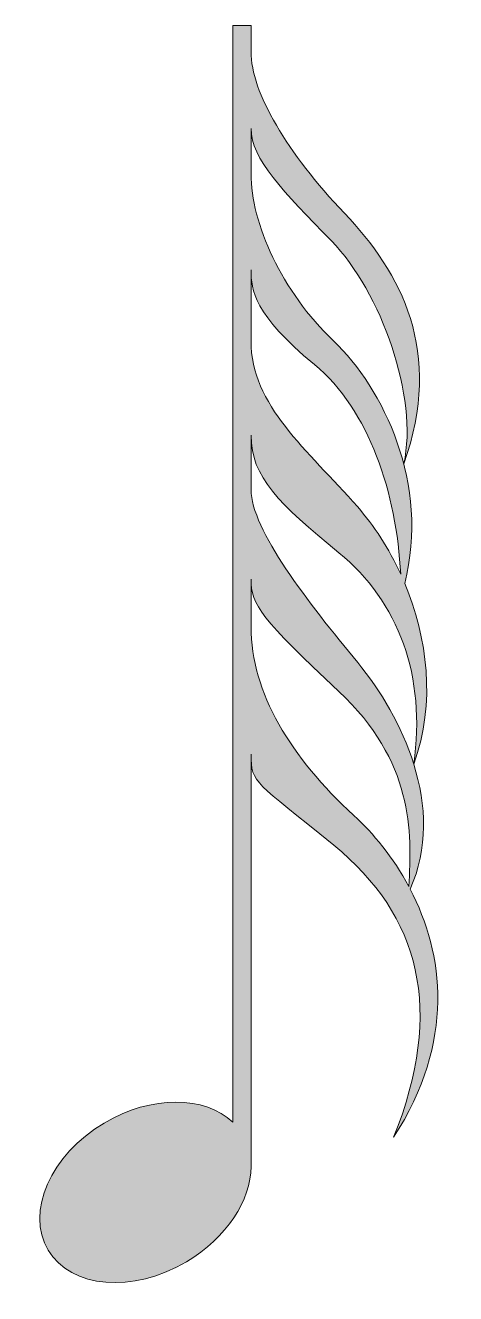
# Model space of a CAD drawing. Header units: inches. Extents: x 40.8 to 59.4, y -77.5 to -22.7.
import ezdxf

# ---------------------------------------------------------------- set-up
doc = ezdxf.new("R2010")
doc.units = ezdxf.units.IN
doc.header["$MEASUREMENT"] = 0
doc.layers.add('Layer 1', color=7, linetype='Continuous')

msp = doc.modelspace()

# ---------------------------------------------------------------- hatches: boundary and pattern name
at = {"layer": 'Layer 1', "true_color": 0x231f20}
h = msp.add_hatch(color=250, dxfattribs=at)
h.dxf.hatch_style = 2
edge = h.paths.add_edge_path()
edge.add_spline(control_points=[(57.463, -60.051), (58.249, -58.308), (58.169, -56.42), (57.617, -54.652), (58.586, -51.99), (58.204, -49.178), (57.226, -46.846), (58.319, -42.546), (56.308, -38.423), (54.154, -36.367), (51.91, -34.224), (50.588, -31.287), (50.588, -29.14), (50.588, -29.14), (50.588, -27.189), (50.588, -27.189), (50.588, -28.506), (51.979, -29.91), (54.063, -32.047), (56.203, -34.243), (57.832, -38.812), (57.189, -41.678), (58.919, -36.803), (57.081, -33.434), (54.623, -30.848), (52.164, -28.262), (50.588, -25.627), (50.588, -23.871), (50.588, -23.871), (50.588, -22.732), (50.588, -22.732), (50.588, -22.732), (49.801, -22.732), (49.801, -22.732), (49.801, -22.732), (49.801, -70.125), (49.801, -70.125), (48.604, -68.973), (46.286, -68.944), (44.243, -70.157), (41.923, -71.536), (40.839, -73.995), (41.822, -75.65), (42.805, -77.306), (45.484, -77.529), (47.804, -76.15), (49.538, -75.121), (50.58, -73.488), (50.588, -72.038), (50.588, -72.038), (50.588, -72.038), (50.588, -72.038), (50.588, -72.038), (50.588, -54.224), (50.588, -54.224), (50.593, -55.517), (50.766, -55.375), (54.165, -58.157), (57.884, -61.201), (58.962, -65.259), (56.749, -70.771), (59.428, -66.634), (58.917, -62.837), (57.463, -60.051)], knot_values=[0, 0, 0, 0, 1, 1, 1, 2, 2, 2, 3, 3, 3, 4, 4, 4, 5, 5, 5, 6, 6, 6, 7, 7, 7, 8, 8, 8, 9, 9, 9, 10, 10, 10, 11, 11, 11, 12, 12, 12, 13, 13, 13, 14, 14, 14, 15, 15, 15, 16, 16, 16, 17, 17, 17, 18, 18, 18, 19, 19, 19, 20, 20, 20, 21, 21, 21, 21], degree=3, periodic=1)
edge = h.paths.add_edge_path()
edge.add_spline(control_points=[(50.588, -33.295), (50.591, -34.174), (50.704, -35.211), (53.325, -37.387), (55.699, -39.358), (56.877, -42.934), (57.055, -46.45), (56.54, -45.328), (55.891, -44.333), (55.196, -43.541), (53.006, -41.049), (50.588, -39.161), (50.588, -36.367), (50.588, -36.367), (50.588, -33.295), (50.588, -33.295)], knot_values=[0, 0, 0, 0, 1, 1, 1, 2, 2, 2, 3, 3, 3, 4, 4, 4, 5, 5, 5, 5], degree=3, periodic=1)
edge = h.paths.add_edge_path()
edge.add_spline(control_points=[(50.588, -40.445), (50.588, -42.258), (51.797, -43.39), (54.385, -45.517), (56.968, -47.639), (58.162, -50.858), (57.615, -54.646), (57.103, -53.009), (56.194, -51.475), (55.196, -50.263), (53.081, -47.695), (50.588, -44.523), (50.588, -42.786), (50.588, -42.786), (50.588, -40.445), (50.588, -40.445)], knot_values=[0, 0, 0, 0, 1, 1, 1, 2, 2, 2, 3, 3, 3, 4, 4, 4, 5, 5, 5, 5], degree=3, periodic=1)
edge = h.paths.add_edge_path()
edge.add_spline(control_points=[(57.404, -59.937), (56.73, -58.681), (55.868, -57.636), (55.027, -56.866), (52.315, -54.384), (50.588, -51.548), (50.588, -48.72), (50.588, -48.72), (50.588, -46.653), (50.588, -46.653), (50.588, -47.786), (51.042, -48.375), (54.385, -51.51), (57.594, -54.519), (57.547, -57.56), (57.404, -59.937)], knot_values=[0, 0, 0, 0, 1, 1, 1, 2, 2, 2, 3, 3, 3, 4, 4, 4, 5, 5, 5, 5], degree=3, periodic=1)

# ---------------------------------------------------------------- linework, layer by layer
at = {"layer": 'Layer 1', "lineweight": 0}
for points, knots in [([(57.463, -60.051), (58.249, -58.308), (58.169, -56.42), (57.617, -54.652), (58.586, -51.99), (58.204, -49.178), (57.226, -46.846), (58.319, -42.546), (56.308, -38.423), (54.154, -36.367), (51.91, -34.224), (50.588, -31.287), (50.588, -29.14), (50.588, -29.14), (50.588, -27.189), (50.588, -27.189), (50.588, -28.506), (51.979, -29.91), (54.063, -32.047), (56.203, -34.243), (57.832, -38.812), (57.189, -41.678), (58.919, -36.803), (57.081, -33.434), (54.623, -30.848), (52.164, -28.262), (50.588, -25.627), (50.588, -23.871), (50.588, -23.871), (50.588, -22.732), (50.588, -22.732), (50.588, -22.732), (49.801, -22.732), (49.801, -22.732), (49.801, -22.732), (49.801, -70.125), (49.801, -70.125), (48.604, -68.973), (46.286, -68.944), (44.243, -70.157), (41.923, -71.536), (40.839, -73.995), (41.822, -75.65), (42.805, -77.306), (45.484, -77.529), (47.804, -76.15), (49.538, -75.121), (50.58, -73.488), (50.588, -72.038), (50.588, -72.038), (50.588, -72.038), (50.588, -72.038), (50.588, -72.038), (50.588, -54.224), (50.588, -54.224), (50.593, -55.517), (50.766, -55.375), (54.165, -58.157), (57.884, -61.201), (58.962, -65.259), (56.749, -70.771), (59.428, -66.634), (58.917, -62.837), (57.463, -60.051)], [0, 0, 0, 0, 1, 1, 1, 2, 2, 2, 3, 3, 3, 4, 4, 4, 5, 5, 5, 6, 6, 6, 7, 7, 7, 8, 8, 8, 9, 9, 9, 10, 10, 10, 11, 11, 11, 12, 12, 12, 13, 13, 13, 14, 14, 14, 15, 15, 15, 16, 16, 16, 17, 17, 17, 18, 18, 18, 19, 19, 19, 20, 20, 20, 21, 21, 21, 21]), ([(50.588, -33.295), (50.591, -34.174), (50.704, -35.211), (53.325, -37.387), (55.699, -39.358), (56.877, -42.934), (57.055, -46.45), (56.54, -45.328), (55.891, -44.333), (55.196, -43.541), (53.006, -41.049), (50.588, -39.161), (50.588, -36.367), (50.588, -36.367), (50.588, -33.295), (50.588, -33.295)], [0, 0, 0, 0, 1, 1, 1, 2, 2, 2, 3, 3, 3, 4, 4, 4, 5, 5, 5, 5]), ([(50.588, -40.445), (50.588, -42.258), (51.797, -43.39), (54.385, -45.517), (56.968, -47.639), (58.162, -50.858), (57.615, -54.646), (57.103, -53.009), (56.194, -51.475), (55.196, -50.263), (53.081, -47.695), (50.588, -44.523), (50.588, -42.786), (50.588, -42.786), (50.588, -40.445), (50.588, -40.445)], [0, 0, 0, 0, 1, 1, 1, 2, 2, 2, 3, 3, 3, 4, 4, 4, 5, 5, 5, 5]), ([(57.404, -59.937), (56.73, -58.681), (55.868, -57.636), (55.027, -56.866), (52.315, -54.384), (50.588, -51.548), (50.588, -48.72), (50.588, -48.72), (50.588, -46.653), (50.588, -46.653), (50.588, -47.786), (51.042, -48.375), (54.385, -51.51), (57.594, -54.519), (57.547, -57.56), (57.404, -59.937)], [0, 0, 0, 0, 1, 1, 1, 2, 2, 2, 3, 3, 3, 4, 4, 4, 5, 5, 5, 5])]:
    msp.add_open_spline(points, degree=3, knots=knots, dxfattribs=at)

doc.saveas('drawing.dxf')
